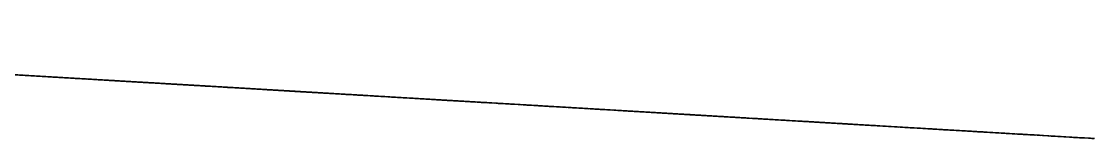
# Model space of a CAD drawing. Extents: x -1732932 to -1731506, y -19081492 to -19081407.
# Drawn here: x -1731820.2 to -1731506.1, y -19081491.6 to -19081457.2 of the extents above; entities that cross this region are included whole.
import ezdxf

# ---------------------------------------------------------------- set-up
doc = ezdxf.new("R2010")
doc.units = 0
for name, color, linetype in [('PDF_Arco Virtual Pluvial', 7, 'Continuous'), ('PDF_Canal', 7, 'Continuous'), ('PDF_Dique', 7, 'Continuous')]:
    doc.layers.add(name, color=color, linetype=linetype)

msp = doc.modelspace()

# ---------------------------------------------------------------- linework, layer by layer
at = {"layer": 'PDF_Arco Virtual Pluvial'}
for p, q in [((-1731817.23, -19081473.14), (-1731816.04, -19081473.21)), ((-1731816.83, -19081473.17), (-1731816.04, -19081473.21)), ((-1731813.25, -19081473.38), (-1731811.46, -19081473.48)), ((-1731811.46, -19081473.48), (-1731810.66, -19081473.53)), ((-1731809.07, -19081473.63), (-1731807.08, -19081473.74)), ((-1731805.68, -19081473.83), (-1731804.69, -19081473.88)), ((-1731804.49, -19081473.9), (-1731802.5, -19081474.01)), ((-1731800.31, -19081474.14), (-1731799.31, -19081474.2)), ((-1731800.11, -19081474.16), (-1731798.31, -19081474.26)), ((-1731795.53, -19081474.43), (-1731793.54, -19081474.55)), ((-1731794.33, -19081474.5), (-1731793.54, -19081474.55)), ((-1731790.35, -19081474.73), (-1731789.35, -19081474.79)), ((-1731788.96, -19081474.82), (-1731788.16, -19081474.86)), ((-1731784.57, -19081475.08), (-1731783.58, -19081475.13)), ((-1731782.98, -19081475.17), (-1731782.19, -19081475.22)), ((-1731779.4, -19081475.38), (-1731778.4, -19081475.44)), ((-1731777.61, -19081475.49), (-1731777.01, -19081475.52)), ((-1731773.62, -19081475.72), (-1731772.63, -19081475.78)), ((-1731771.83, -19081475.83), (-1731771.04, -19081475.88)), ((-1731768.45, -19081476.03), (-1731767.45, -19081476.09)), ((-1731766.46, -19081476.15), (-1731765.66, -19081476.2)), ((-1731762.67, -19081476.37), (-1731761.68, -19081476.43)), ((-1731760.48, -19081476.5), (-1731759.69, -19081476.55)), ((-1731757.5, -19081476.68), (-1731756.5, -19081476.74)), ((-1731755.11, -19081476.82), (-1731754.31, -19081476.87)), ((-1731751.72, -19081477.02), (-1731750.53, -19081477.09)), ((-1731749.13, -19081477.17), (-1731748.34, -19081477.22)), ((-1731746.55, -19081477.33), (-1731745.55, -19081477.39)), ((-1731743.76, -19081477.49), (-1731743.16, -19081477.53)), ((-1731740.77, -19081477.67), (-1731739.78, -19081477.73)), ((-1731737.99, -19081477.84), (-1731737.19, -19081477.88)), ((-1731735.8, -19081477.96), (-1731734.6, -19081478.04)), ((-1731732.61, -19081478.15), (-1731731.61, -19081478.21)), ((-1731730.02, -19081478.31), (-1731728.83, -19081478.38)), ((-1731726.64, -19081478.51), (-1731725.84, -19081478.55)), ((-1731724.85, -19081478.61), (-1731723.65, -19081478.68)), ((-1731721.26, -19081478.83), (-1731720.47, -19081478.87)), ((-1731719.07, -19081478.96), (-1731717.88, -19081479.03)), ((-1731715.49, -19081479.17), (-1731714.49, -19081479.23)), ((-1731713.9, -19081479.26), (-1731712.7, -19081479.33)), ((-1731710.11, -19081479.49), (-1731709.32, -19081479.53)), ((-1731708.12, -19081479.6), (-1731707.13, -19081479.66)), ((-1731704.14, -19081479.84), (-1731703.35, -19081479.89)), ((-1731703.15, -19081479.9), (-1731701.95, -19081479.97)), ((-1731698.77, -19081480.16), (-1731697.97, -19081480.2)), ((-1731697.18, -19081480.25), (-1731696.38, -19081480.3)), ((-1731692.8, -19081480.51), (-1731692, -19081480.56)), ((-1731692, -19081480.56), (-1731691.01, -19081480.62)), ((-1731688.82, -19081480.75), (-1731688.02, -19081480.79)), ((-1731685.83, -19081480.92), (-1731685.23, -19081480.96)), ((-1731683.44, -19081481.07), (-1731682.84, -19081481.1)), ((-1731680.65, -19081481.23), (-1731679.86, -19081481.28)), ((-1731677.67, -19081481.41), (-1731676.67, -19081481.47)), ((-1731674.68, -19081481.58), (-1731673.89, -19081481.63)), ((-1731672.3, -19081481.73), (-1731671.5, -19081481.77)), ((-1731669.31, -19081481.9), (-1731668.51, -19081481.95)), ((-1731666.32, -19081482.08), (-1731665.53, -19081482.13)), ((-1731663.34, -19081482.26), (-1731662.54, -19081482.3)), ((-1731660.95, -19081482.4), (-1731660.15, -19081482.44)), ((-1731658.16, -19081482.56), (-1731657.17, -19081482.62)), ((-1731654.98, -19081482.75), (-1731654.18, -19081482.8)), ((-1731652.19, -19081482.92), (-1731651.4, -19081482.96)), ((-1731649.61, -19081483.07), (-1731649.01, -19081483.1)), ((-1731646.82, -19081483.23), (-1731646.02, -19081483.28)), ((-1731643.83, -19081483.41), (-1731642.84, -19081483.47)), ((-1731640.85, -19081483.59), (-1731640.05, -19081483.63)), ((-1731638.46, -19081483.73), (-1731637.47, -19081483.79)), ((-1731636.87, -19081483.82), (-1731633.88, -19081484)), ((-1731635.48, -19081483.91), (-1731634.68, -19081483.95)), ((-1731635.28, -19081483.92), (-1731632.29, -19081484.09)), ((-1731633.68, -19081484.01), (-1731630.7, -19081484.19)), ((-1731632.29, -19081484.09), (-1731631.69, -19081484.13)), ((-1731632.09, -19081484.11), (-1731629.11, -19081484.28)), ((-1731630.5, -19081484.2), (-1731627.51, -19081484.38)), ((-1731629.5, -19081484.26), (-1731628.91, -19081484.29)), ((-1731628.91, -19081484.29), (-1731626.12, -19081484.46)), ((-1731627.12, -19081484.4), (-1731626.32, -19081484.45)), ((-1731625.92, -19081484.47), (-1731622.94, -19081484.65)), ((-1731624.33, -19081484.57), (-1731623.53, -19081484.61)), ((-1731624.33, -19081484.57), (-1731621.35, -19081484.74)), ((-1731622.74, -19081484.66), (-1731619.75, -19081484.84)), ((-1731621.15, -19081484.75), (-1731620.35, -19081484.8)), ((-1731620.95, -19081484.77), (-1731617.96, -19081484.94)), ((-1731619.55, -19081484.85), (-1731616.57, -19081485.03)), ((-1731618.56, -19081484.91), (-1731617.37, -19081484.98)), ((-1731617.76, -19081484.95), (-1731614.98, -19081485.12)), ((-1731616.17, -19081485.05), (-1731613.19, -19081485.23)), ((-1731615.77, -19081485.07), (-1731614.98, -19081485.12)), ((-1731614.38, -19081485.15), (-1731611.4, -19081485.33)), ((-1731613.78, -19081485.19), (-1731612.19, -19081485.28)), ((-1731612.59, -19081485.26), (-1731609.8, -19081485.43)), ((-1731610.8, -19081485.37), (-1731607.81, -19081485.54)), ((-1731610, -19081485.41), (-1731609.01, -19081485.47)), ((-1731609.21, -19081485.46), (-1731606.22, -19081485.64)), ((-1731608.21, -19081485.52), (-1731606.82, -19081485.6)), ((-1731604.43, -19081485.74), (-1731603.63, -19081485.79)), ((-1731598.46, -19081486.1), (-1731597.86, -19081486.13)), ((-1731593.29, -19081486.4), (-1731592.49, -19081486.45)), ((-1731587.32, -19081486.76), (-1731586.32, -19081486.82)), ((-1731581.95, -19081487.08), (-1731581.15, -19081487.12)), ((-1731575.98, -19081487.43), (-1731575.18, -19081487.48)), ((-1731570.8, -19081487.74), (-1731569.81, -19081487.79)), ((-1731564.64, -19081488.1), (-1731564.04, -19081488.14)), ((-1731559.46, -19081488.41), (-1731558.67, -19081488.45)), ((-1731553.49, -19081488.76), (-1731552.7, -19081488.81)), ((-1731548.12, -19081489.08), (-1731547.33, -19081489.13)), ((-1731542.15, -19081489.43), (-1731541.36, -19081489.48)), ((-1731536.78, -19081489.75), (-1731535.99, -19081489.8)), ((-1731530.81, -19081490.1), (-1731530.02, -19081490.15)), ((-1731530.61, -19081490.11), (-1731529.62, -19081490.17)), ((-1731528.23, -19081490.26), (-1731527.23, -19081490.31)), ((-1731526.44, -19081490.36), (-1731527.23, -19081490.31)), ((-1731524.25, -19081490.49), (-1731523.45, -19081490.54)), ((-1731522.86, -19081490.57), (-1731522.06, -19081490.62)), ((-1731520.47, -19081490.72), (-1731521.26, -19081490.67)), ((-1731518.48, -19081490.83), (-1731517.48, -19081490.89)), ((-1731516.89, -19081490.93), (-1731516.09, -19081490.97)), ((-1731515.1, -19081491.03), (-1731515.89, -19081490.99)), ((-1731513.11, -19081491.15), (-1731512.31, -19081491.2)), ((-1731511.52, -19081491.25), (-1731510.72, -19081491.29)), ((-1731509.33, -19081491.37), (-1731509.93, -19081491.34)), ((-1731506.94, -19081491.52), (-1731506.34, -19081491.55))]:
    msp.add_line(p, q, dxfattribs=at)
for points in [[(-1731816.44, -19081473.19), (-1731952.28, -19081465.14), (-1731955.07, -19081464.98)], [(-1731834.36, -19081472.13), (-1731805.08, -19081473.86), (-1731783.38, -19081475.15), (-1731771.83, -19081475.83), (-1731740.18, -19081477.71), (-1731706.13, -19081479.72), (-1731692, -19081480.56), (-1731676.08, -19081481.5), (-1731636.87, -19081483.82), (-1731614.58, -19081485.14), (-1731584.73, -19081486.91), (-1731549.51, -19081489), (-1731530.02, -19081490.15), (-1731530.02, -19081490.15), (-1731527.23, -19081490.31), (-1731506.15, -19081491.56)], [(-1731607.22, -19081485.58), (-1731618.16, -19081484.93), (-1731697.38, -19081480.24), (-1731750.73, -19081477.08), (-1731791.94, -19081474.64), (-1731816.44, -19081473.19)], [(-1731635.87, -19081483.88), (-1731634.68, -19081483.95), (-1731630.7, -19081484.19), (-1731625.52, -19081484.49), (-1731620.55, -19081484.79), (-1731616.77, -19081485.01), (-1731607.22, -19081485.58), (-1731599.66, -19081486.03), (-1731597.27, -19081486.17), (-1731596.67, -19081486.2), (-1731596.67, -19081486.2), (-1731597.07, -19081486.18), (-1731597.47, -19081486.16)], [(-1731506.15, -19081491.56), (-1731512.11, -19081491.21), (-1731527.23, -19081490.31), (-1731506.15, -19081491.56)]]:
    msp.add_lwpolyline(points, dxfattribs=at)
for points in [[(-1731771.83, -19081475.83), (-1731774.62, -19081475.67), (-1731770.84, -19081475.89)], [(-1731714.49, -19081479.23), (-1731716.88, -19081479.08), (-1731713.3, -19081479.3)], [(-1731634.28, -19081483.98), (-1731631.69, -19081484.13), (-1731630.7, -19081484.19)], [(-1731610, -19081485.41), (-1731612.79, -19081485.25), (-1731609.01, -19081485.47)], [(-1731599.46, -19081486.04), (-1731600.45, -19081485.98), (-1731596.67, -19081486.2)]]:
    msp.add_lwpolyline(points, close=True, dxfattribs=at)
at = {"layer": 'PDF_Canal'}
for p, q in [((-1731669.11, -19081481.91), (-1731668.51, -19081481.95)), ((-1731667.92, -19081481.98), (-1731667.12, -19081482.03)), ((-1731666.72, -19081482.06), (-1731666.52, -19081482.07))]:
    msp.add_line(p, q, dxfattribs=at)
at = {"layer": 'PDF_Dique'}
for p, q in [((-1731815.84, -19081473.22), (-1731804.09, -19081473.92)), ((-1731803.29, -19081473.97), (-1731803.09, -19081473.98)), ((-1731788.76, -19081474.83), (-1731785.97, -19081474.99)), ((-1731780.39, -19081475.32), (-1731766.65, -19081476.14)), ((-1731770.64, -19081475.9), (-1731772.83, -19081475.77)), ((-1731751.52, -19081477.03), (-1731771.43, -19081475.85)), ((-1731769.64, -19081475.96), (-1731769.24, -19081475.98)), ((-1731766.85, -19081476.13), (-1731751.32, -19081477.05)), ((-1731760.28, -19081476.51), (-1731759.29, -19081476.57)), ((-1731754.31, -19081476.87), (-1731752.52, -19081476.97)), ((-1731752.12, -19081477), (-1731735.99, -19081477.95)), ((-1731741.97, -19081477.6), (-1731739.18, -19081477.76)), ((-1731735.2, -19081478), (-1731733.61, -19081478.09)), ((-1731718.08, -19081479.01), (-1731723.05, -19081478.72)), ((-1731710.91, -19081479.44), (-1731702.35, -19081479.95)), ((-1731704.14, -19081479.84), (-1731704.74, -19081479.8)), ((-1731700.96, -19081480.03), (-1731702.15, -19081479.96)), ((-1731697.18, -19081480.25), (-1731700.16, -19081480.08)), ((-1731677.47, -19081481.42), (-1731689.81, -19081480.69)), ((-1731674.09, -19081481.62), (-1731684.04, -19081481.03)), ((-1731660.35, -19081482.43), (-1731678.86, -19081481.34)), ((-1731672.49, -19081481.71), (-1731675.48, -19081481.54)), ((-1731671.5, -19081481.77), (-1731652.19, -19081482.92)), ((-1731664.93, -19081482.16), (-1731649.61, -19081483.07)), ((-1731623.73, -19081484.6), (-1731663.54, -19081482.24)), ((-1731659.36, -19081482.49), (-1731659.76, -19081482.47)), ((-1731630.5, -19081484.2), (-1731657.96, -19081482.57)), ((-1731646.62, -19081483.25), (-1731651.99, -19081482.93)), ((-1731651.4, -19081482.96), (-1731635.87, -19081483.88)), ((-1731646.22, -19081483.27), (-1731645.23, -19081483.33)), ((-1731643.24, -19081483.45), (-1731643.63, -19081483.42)), ((-1731638.46, -19081483.73), (-1731622.94, -19081484.65)), ((-1731608.81, -19081485.48), (-1731636.07, -19081483.87)), ((-1731632.29, -19081484.09), (-1731631.3, -19081484.15)), ((-1731623.53, -19081484.61), (-1731624.73, -19081484.54)), ((-1731624.33, -19081484.57), (-1731609.21, -19081485.46)), ((-1731618.56, -19081484.91), (-1731616.97, -19081485)), ((-1731610.6, -19081485.38), (-1731611, -19081485.36)), ((-1731581.15, -19081487.12), (-1731605.03, -19081485.71)), ((-1731603.63, -19081485.79), (-1731604.03, -19081485.77)), ((-1731602.84, -19081485.84), (-1731603.04, -19081485.83)), ((-1731590.9, -19081486.55), (-1731589.9, -19081486.6)), ((-1731585.73, -19081486.85), (-1731570.6, -19081487.75)), ((-1731584.73, -19081486.91), (-1731583.54, -19081486.98)), ((-1731569.21, -19081487.83), (-1731572.2, -19081487.65)), ((-1731568.61, -19081487.86), (-1731553.29, -19081488.77)), ((-1731563.84, -19081488.15), (-1731563.44, -19081488.17)), ((-1731558.07, -19081488.49), (-1731559.66, -19081488.39)), ((-1731544.94, -19081489.27), (-1731546.73, -19081489.16)), ((-1731539.96, -19081489.56), (-1731525.44, -19081490.42)), ((-1731535.79, -19081489.81), (-1731521.26, -19081490.67)), ((-1731532.4, -19081490.01), (-1731534.2, -19081489.9)), ((-1731527.23, -19081490.31), (-1731506.15, -19081491.56)), ((-1731526.04, -19081490.39), (-1731506.15, -19081491.56)), ((-1731524.45, -19081490.48), (-1731510.12, -19081491.33)), ((-1731516.89, -19081490.93), (-1731518.08, -19081490.86)), ((-1731506.15, -19081491.56), (-1731510.52, -19081491.3)), ((-1731506.74, -19081491.53), (-1731507.34, -19081491.49))]:
    msp.add_line(p, q, dxfattribs=at)
for points in [[(-1731604.03, -19081485.77), (-1731624.73, -19081484.54), (-1731651.99, -19081482.93), (-1731675.48, -19081481.54), (-1731702.15, -19081479.96), (-1731734.6, -19081478.04), (-1731779.8, -19081475.36), (-1731825.79, -19081472.63), (-1731879.57, -19081469.45), (-1731906.26, -19081467.87), (-1731960.25, -19081464.67), (-1731971.8, -19081463.98), (-1731987.55, -19081463.05), (-1732032.38, -19081460.4), (-1732063.27, -19081458.57), (-1732072.64, -19081458.01), (-1732085.99, -19081457.22), (-1732086.19, -19081457.21)], [(-1731749.73, -19081477.14), (-1731793.14, -19081474.57), (-1731828.18, -19081472.49), (-1731865.63, -19081470.28), (-1731910.05, -19081467.64), (-1731946.5, -19081465.48)], [(-1731935.74, -19081466.12), (-1731917.02, -19081467.23), (-1731879.77, -19081469.44), (-1731807.67, -19081473.71)], [(-1731798.71, -19081474.24), (-1731818.23, -19081473.08), (-1731890.92, -19081468.78)], [(-1731506.15, -19081491.56), (-1731577.97, -19081487.31), (-1731643.63, -19081483.42), (-1731697.57, -19081480.23), (-1731751.13, -19081477.06), (-1731804.09, -19081473.92), (-1731811.06, -19081473.51), (-1731867.62, -19081470.16)], [(-1731867.62, -19081470.16), (-1731866.82, -19081470.2), (-1731844.32, -19081471.54), (-1731816.44, -19081473.19)], [(-1731725.84, -19081478.55), (-1731734, -19081478.07), (-1731735.2, -19081478), (-1731772.83, -19081475.77), (-1731863.63, -19081470.39)], [(-1731771.43, -19081475.85), (-1731820.02, -19081472.98), (-1731859.05, -19081470.66), (-1731847.9, -19081471.33), (-1731836.15, -19081472.02), (-1731825.79, -19081472.63), (-1731735.4, -19081477.99)], [(-1731813.65, -19081473.35), (-1731854.07, -19081470.96), (-1731831.77, -19081472.28)], [(-1731769.84, -19081475.95), (-1731778.8, -19081475.42), (-1731848.7, -19081471.28)], [(-1731837.94, -19081471.91), (-1731847.9, -19081471.33), (-1731799.11, -19081474.22), (-1731798.51, -19081474.25)], [(-1731828.38, -19081472.48), (-1731828.18, -19081472.49), (-1731838.34, -19081471.89), (-1731786.37, -19081474.97)], [(-1731737.99, -19081477.84), (-1731836.15, -19081472.02), (-1731824, -19081472.74)], [(-1731756.1, -19081476.76), (-1731826.99, -19081472.56), (-1731824.6, -19081472.71)], [(-1731778, -19081475.47), (-1731803.09, -19081473.98), (-1731826.99, -19081472.56)], [(-1731697.18, -19081480.25), (-1731752.52, -19081476.97), (-1731821.41, -19081472.89), (-1731825.79, -19081472.63)], [(-1731820.62, -19081472.94), (-1731802.1, -19081474.04), (-1731794.53, -19081474.49), (-1731782.98, -19081475.17), (-1731770.04, -19081475.94), (-1731756.1, -19081476.76), (-1731742.17, -19081477.59), (-1731727.83, -19081478.44), (-1731720.86, -19081478.85), (-1731703.55, -19081479.87), (-1731685.83, -19081480.92), (-1731669.11, -19081481.91), (-1731664.53, -19081482.19)], [(-1731774.22, -19081475.69), (-1731813.65, -19081473.35), (-1731786.96, -19081474.93), (-1731779, -19081475.41)], [(-1731723.05, -19081478.72), (-1731735.99, -19081477.95), (-1731751.32, -19081477.05), (-1731766.65, -19081476.14), (-1731785.97, -19081474.99), (-1731811.06, -19081473.51)], [(-1731788.56, -19081474.84), (-1731793.14, -19081474.57), (-1731793.14, -19081474.57)], [(-1731614.38, -19081485.15), (-1731636.07, -19081483.87), (-1731657.96, -19081482.57), (-1731678.86, -19081481.34), (-1731687.42, -19081480.83), (-1731704.74, -19081479.8), (-1731769.24, -19081475.98), (-1731788.56, -19081474.84), (-1731785.97, -19081474.99)], [(-1731785.37, -19081475.03), (-1731779.8, -19081475.36), (-1731776.21, -19081475.57)], [(-1731778.8, -19081475.42), (-1731778, -19081475.47), (-1731759.29, -19081476.57), (-1731736.19, -19081477.94)], [(-1731706.73, -19081479.69), (-1731714.3, -19081479.24), (-1731733.61, -19081478.09), (-1731771.43, -19081475.85), (-1731770.44, -19081475.91)], [(-1731691.4, -19081480.59), (-1731699.56, -19081480.11), (-1731700.16, -19081480.08), (-1731735.4, -19081477.99), (-1731725.84, -19081478.55), (-1731768.85, -19081476.01), (-1731740.97, -19081477.66)], [(-1731747.14, -19081477.29), (-1731749.73, -19081477.14), (-1731750.13, -19081477.12)], [(-1731739.18, -19081477.76), (-1731734.6, -19081478.04), (-1731739.78, -19081477.73)], [(-1731716.68, -19081479.1), (-1731723.05, -19081478.72), (-1731739.18, -19081477.76)], [(-1731696.18, -19081480.31), (-1731695.19, -19081480.37), (-1731736.19, -19081477.94), (-1731736.79, -19081477.91)], [(-1731734.2, -19081478.06), (-1731711.11, -19081479.43), (-1731725.84, -19081478.55)], [(-1731699.76, -19081480.1), (-1731687.22, -19081480.84), (-1731702.35, -19081479.95), (-1731716.68, -19081479.1), (-1731731.81, -19081478.2)], [(-1731725.84, -19081478.55), (-1731659.76, -19081482.47), (-1731670.5, -19081481.83), (-1731697.18, -19081480.25)], [(-1731672.69, -19081481.7), (-1731683.64, -19081481.05), (-1731697.18, -19081480.25), (-1731689.81, -19081480.69), (-1731688.82, -19081480.75)], [(-1731664.33, -19081482.2), (-1731663.54, -19081482.24), (-1731675.48, -19081481.54), (-1731695.19, -19081480.37)], [(-1731684.04, -19081481.03), (-1731690.21, -19081480.66), (-1731692, -19081480.56)], [(-1731675.48, -19081481.54), (-1731677.47, -19081481.42), (-1731664.53, -19081482.19), (-1731662.34, -19081482.31)], [(-1731650.4, -19081483.02), (-1731652.19, -19081482.92), (-1731664.53, -19081482.19), (-1731670.5, -19081481.83)], [(-1731552.7, -19081488.81), (-1731563.44, -19081488.17), (-1731583.54, -19081486.98), (-1731589.9, -19081486.6), (-1731603.04, -19081485.83), (-1731616.97, -19081485), (-1731631.3, -19081484.15), (-1731645.23, -19081483.33), (-1731658.76, -19081482.53), (-1731663.94, -19081482.22)], [(-1731652.19, -19081482.92), (-1731649.61, -19081483.07), (-1731635.87, -19081483.88), (-1731622.94, -19081484.65), (-1731609.21, -19081485.46), (-1731591.89, -19081486.49), (-1731586.52, -19081486.8), (-1731570.6, -19081487.75), (-1731553.29, -19081488.77), (-1731534.99, -19081489.86), (-1731530.02, -19081490.15)], [(-1731643.63, -19081483.42), (-1731576.57, -19081487.39), (-1731537.58, -19081489.7), (-1731506.15, -19081491.56)], [(-1731624.93, -19081484.53), (-1731623.73, -19081484.6), (-1731605.03, -19081485.71), (-1731606.62, -19081485.61)], [(-1731565.63, -19081488.04), (-1731593.69, -19081486.38), (-1731614.38, -19081485.15), (-1731586.92, -19081486.78)], [(-1731612.39, -19081485.27), (-1731611, -19081485.36), (-1731591.89, -19081486.49)], [(-1731608.41, -19081485.51), (-1731603.44, -19081485.8), (-1731602.84, -19081485.84), (-1731597.47, -19081486.16)], [(-1731577.77, -19081487.32), (-1731576.57, -19081487.39), (-1731599.06, -19081486.06)], [(-1731538.97, -19081489.62), (-1731565.63, -19081488.04), (-1731593.69, -19081486.38)], [(-1731581.15, -19081487.12), (-1731581.15, -19081487.12), (-1731576.97, -19081487.37), (-1731558.87, -19081488.44), (-1731558.67, -19081488.45)], [(-1731516.89, -19081490.93), (-1731534.2, -19081489.9), (-1731546.73, -19081489.16), (-1731559.66, -19081488.39), (-1731572.2, -19081487.65), (-1731576.97, -19081487.37)], [(-1731538.57, -19081489.64), (-1731537.58, -19081489.7), (-1731559.26, -19081488.42)], [(-1731542.55, -19081489.41), (-1731553.49, -19081488.76), (-1731544.54, -19081489.29), (-1731538.97, -19081489.62)], [(-1731553.49, -19081488.76), (-1731552.7, -19081488.81), (-1731526.04, -19081490.39), (-1731522.26, -19081490.61)], [(-1731553.1, -19081488.78), (-1731535.79, -19081489.81), (-1731510.12, -19081491.33)], [(-1731550.91, -19081488.91), (-1731534.99, -19081489.86), (-1731532.21, -19081490.02)], [(-1731541.76, -19081489.45), (-1731538.97, -19081489.62), (-1731511.32, -19081491.26), (-1731506.15, -19081491.56)], [(-1731506.15, -19081491.56), (-1731510.12, -19081491.33), (-1731525.44, -19081490.42), (-1731530.02, -19081490.15)], [(-1731506.15, -19081491.56), (-1731521.26, -19081490.67), (-1731506.15, -19081491.56)], [(-1731518.08, -19081490.86), (-1731507.34, -19081491.49), (-1731506.15, -19081491.56)]]:
    msp.add_lwpolyline(points, dxfattribs=at)
for points in [[(-1731817.23, -19081473.14), (-1731819.42, -19081473.01), (-1731816.63, -19081473.18)], [(-1731814.05, -19081473.33), (-1731816.44, -19081473.19), (-1731813.45, -19081473.37)], [(-1731812.65, -19081473.41), (-1731815.04, -19081473.27), (-1731812.05, -19081473.45)], [(-1731811.46, -19081473.48), (-1731813.65, -19081473.35), (-1731810.86, -19081473.52)], [(-1731813.05, -19081473.39), (-1731811.06, -19081473.51), (-1731810.26, -19081473.55)], [(-1731809.66, -19081473.59), (-1731812.05, -19081473.45), (-1731809.07, -19081473.63)], [(-1731810.46, -19081473.54), (-1731808.67, -19081473.65), (-1731811.66, -19081473.47)], [(-1731807.47, -19081473.72), (-1731809.66, -19081473.59), (-1731806.68, -19081473.77)], [(-1731808.87, -19081473.64), (-1731807.67, -19081473.71), (-1731805.88, -19081473.81)], [(-1731801.7, -19081474.06), (-1731804.09, -19081473.92), (-1731801.1, -19081474.1)], [(-1731798.31, -19081474.26), (-1731800.7, -19081474.12), (-1731801.3, -19081474.09)], [(-1731800.11, -19081474.16), (-1731797.72, -19081474.3), (-1731797.12, -19081474.33)], [(-1731796.52, -19081474.37), (-1731799.71, -19081474.18), (-1731798.11, -19081474.27)], [(-1731794.73, -19081474.47), (-1731797.12, -19081474.33), (-1731793.93, -19081474.52)], [(-1731792.94, -19081474.58), (-1731795.33, -19081474.44), (-1731792.34, -19081474.62)], [(-1731790.55, -19081474.72), (-1731792.94, -19081474.58), (-1731789.95, -19081474.76)], [(-1731789.55, -19081474.78), (-1731791.94, -19081474.64), (-1731788.96, -19081474.82)], [(-1731788.96, -19081474.82), (-1731791.74, -19081474.65), (-1731790.35, -19081474.73)], [(-1731790.75, -19081474.71), (-1731788.36, -19081474.85), (-1731787.76, -19081474.89)], [(-1731788.96, -19081474.82), (-1731787.16, -19081474.92), (-1731785.97, -19081474.99)], [(-1731788.36, -19081474.85), (-1731785.97, -19081474.99), (-1731788.96, -19081474.82)], [(-1731786.17, -19081474.98), (-1731788.56, -19081474.84), (-1731785.57, -19081475.02)], [(-1731785.97, -19081474.99), (-1731788.36, -19081474.85), (-1731785.37, -19081475.03)], [(-1731784.38, -19081475.09), (-1731781.39, -19081475.26), (-1731783.18, -19081475.16)], [(-1731780.99, -19081475.29), (-1731783.98, -19081475.11), (-1731782.78, -19081475.18)], [(-1731779.6, -19081475.37), (-1731781.99, -19081475.23), (-1731779, -19081475.41)], [(-1731780, -19081475.35), (-1731778, -19081475.47), (-1731777.01, -19081475.52)], [(-1731778.2, -19081475.45), (-1731780, -19081475.35), (-1731777.01, -19081475.52)], [(-1731778.6, -19081475.43), (-1731778.8, -19081475.42), (-1731775.81, -19081475.59)], [(-1731776.81, -19081475.54), (-1731778.8, -19081475.42), (-1731775.81, -19081475.59)], [(-1731778.2, -19081475.45), (-1731776.21, -19081475.57), (-1731775.22, -19081475.63)], [(-1731774.42, -19081475.68), (-1731776.41, -19081475.56), (-1731777.41, -19081475.5)], [(-1731774.22, -19081475.69), (-1731772.43, -19081475.8), (-1731775.22, -19081475.63)], [(-1731774.02, -19081475.7), (-1731775.22, -19081475.63), (-1731772.43, -19081475.8)], [(-1731770.24, -19081475.93), (-1731772.63, -19081475.78), (-1731769.64, -19081475.96)], [(-1731767.65, -19081476.08), (-1731770.04, -19081475.94), (-1731767.05, -19081476.11)], [(-1731764.86, -19081476.24), (-1731762.67, -19081476.37), (-1731761.88, -19081476.42)], [(-1731759.69, -19081476.55), (-1731761.68, -19081476.43), (-1731762.67, -19081476.37)], [(-1731759.89, -19081476.54), (-1731757.89, -19081476.66), (-1731760.68, -19081476.49)], [(-1731757.1, -19081476.7), (-1731759.29, -19081476.57), (-1731760.08, -19081476.53)], [(-1731756.3, -19081476.75), (-1731758.49, -19081476.62), (-1731755.31, -19081476.81)], [(-1731753.12, -19081476.94), (-1731755.11, -19081476.82), (-1731756.1, -19081476.76)], [(-1731753.12, -19081476.94), (-1731755.31, -19081476.81), (-1731752.32, -19081476.99)], [(-1731751.52, -19081477.03), (-1731753.91, -19081476.89), (-1731750.93, -19081477.07)], [(-1731750.93, -19081477.07), (-1731748.94, -19081477.19), (-1731747.94, -19081477.25)], [(-1731746.35, -19081477.34), (-1731749.13, -19081477.17), (-1731748.94, -19081477.19)], [(-1731748.34, -19081477.22), (-1731745.95, -19081477.36), (-1731748.94, -19081477.19)], [(-1731746.55, -19081477.33), (-1731748.94, -19081477.19), (-1731745.95, -19081477.36)], [(-1731744.75, -19081477.43), (-1731742.96, -19081477.54), (-1731745.95, -19081477.36)], [(-1731741.97, -19081477.6), (-1731743.96, -19081477.48), (-1731744.95, -19081477.42)], [(-1731739.98, -19081477.72), (-1731739.78, -19081477.73), (-1731742.56, -19081477.56)], [(-1731738.58, -19081477.8), (-1731735.99, -19081477.95), (-1731736.19, -19081477.94)], [(-1731738.58, -19081477.8), (-1731735.8, -19081477.96), (-1731737.79, -19081477.85)], [(-1731735.8, -19081477.96), (-1731738.18, -19081477.82), (-1731735.4, -19081477.99)], [(-1731738.18, -19081477.82), (-1731736.19, -19081477.94), (-1731735.2, -19081478)], [(-1731736.79, -19081477.91), (-1731734.8, -19081478.02), (-1731734, -19081478.07)], [(-1731736.19, -19081477.94), (-1731734, -19081478.07), (-1731733.21, -19081478.12)], [(-1731732.21, -19081478.18), (-1731729.82, -19081478.32), (-1731732.81, -19081478.14)], [(-1731728.83, -19081478.38), (-1731731.02, -19081478.25), (-1731731.81, -19081478.2)], [(-1731728.83, -19081478.38), (-1731731.02, -19081478.25), (-1731728.03, -19081478.42)], [(-1731727.63, -19081478.45), (-1731729.82, -19081478.32), (-1731730.62, -19081478.27)], [(-1731725.24, -19081478.59), (-1731723.05, -19081478.72), (-1731726.04, -19081478.54)], [(-1731723.65, -19081478.68), (-1731726.04, -19081478.54), (-1731723.05, -19081478.72)], [(-1731726.04, -19081478.54), (-1731724.05, -19081478.66), (-1731723.05, -19081478.72)], [(-1731723.65, -19081478.68), (-1731725.44, -19081478.58), (-1731722.46, -19081478.75)], [(-1731722.06, -19081478.78), (-1731724.45, -19081478.64), (-1731725.05, -19081478.6)], [(-1731723.65, -19081478.68), (-1731721.26, -19081478.83), (-1731724.25, -19081478.65)], [(-1731718.87, -19081478.97), (-1731721.86, -19081478.79), (-1731720.07, -19081478.9)], [(-1731717.88, -19081479.03), (-1731720.27, -19081478.88), (-1731720.86, -19081478.85)], [(-1731717.28, -19081479.06), (-1731719.67, -19081478.92), (-1731716.68, -19081479.1)], [(-1731716.68, -19081479.1), (-1731718.87, -19081478.97), (-1731719.67, -19081478.92)], [(-1731716.88, -19081479.08), (-1731719.07, -19081478.96), (-1731716.09, -19081479.13)], [(-1731714.89, -19081479.2), (-1731717.08, -19081479.07), (-1731713.9, -19081479.26)], [(-1731713.9, -19081479.26), (-1731711.91, -19081479.38), (-1731711.11, -19081479.43)], [(-1731710.71, -19081479.45), (-1731711.31, -19081479.42), (-1731708.32, -19081479.59)], [(-1731707.73, -19081479.63), (-1731709.92, -19081479.5), (-1731710.71, -19081479.45)], [(-1731705.54, -19081479.76), (-1731706.13, -19081479.72), (-1731708.52, -19081479.58)], [(-1731702.75, -19081479.92), (-1731701.75, -19081479.98), (-1731699.76, -19081480.1)], [(-1731701.16, -19081480.02), (-1731700.16, -19081480.08), (-1731698.17, -19081480.19)], [(-1731696.98, -19081480.26), (-1731699.17, -19081480.13), (-1731699.56, -19081480.11)], [(-1731694.19, -19081480.43), (-1731697.18, -19081480.25), (-1731695.58, -19081480.35)], [(-1731696.58, -19081480.29), (-1731694.39, -19081480.42), (-1731693.59, -19081480.46)], [(-1731694.39, -19081480.42), (-1731696.58, -19081480.29), (-1731693.79, -19081480.45)], [(-1731693, -19081480.5), (-1731694.99, -19081480.38), (-1731695.98, -19081480.32)], [(-1731694.59, -19081480.41), (-1731692.2, -19081480.55), (-1731695.19, -19081480.37)], [(-1731693.79, -19081480.45), (-1731691.4, -19081480.59), (-1731694.59, -19081480.41)], [(-1731692.8, -19081480.51), (-1731694.59, -19081480.41), (-1731691.6, -19081480.58)], [(-1731689.21, -19081480.72), (-1731691.8, -19081480.57), (-1731692, -19081480.56)], [(-1731688.62, -19081480.76), (-1731690.81, -19081480.63), (-1731691.6, -19081480.58)], [(-1731687.82, -19081480.81), (-1731690.01, -19081480.68), (-1731686.83, -19081480.87)], [(-1731685.23, -19081480.96), (-1731687.62, -19081480.82), (-1731687.82, -19081480.81)], [(-1731684.44, -19081481.01), (-1731686.83, -19081480.87), (-1731683.84, -19081481.04)], [(-1731685.03, -19081480.97), (-1731682.65, -19081481.11), (-1731685.63, -19081480.94)], [(-1731681.85, -19081481.16), (-1731684.04, -19081481.03), (-1731684.83, -19081480.98)], [(-1731681.25, -19081481.2), (-1731684.04, -19081481.03), (-1731683.44, -19081481.07)], [(-1731677.07, -19081481.44), (-1731679.46, -19081481.3), (-1731680.06, -19081481.27)], [(-1731676.47, -19081481.48), (-1731678.47, -19081481.36), (-1731679.46, -19081481.3)], [(-1731679.26, -19081481.31), (-1731677.07, -19081481.44), (-1731676.28, -19081481.49)], [(-1731674.88, -19081481.57), (-1731674.68, -19081481.58), (-1731672.1, -19081481.74)], [(-1731669.11, -19081481.91), (-1731671.3, -19081481.78), (-1731672.1, -19081481.74)], [(-1731669.91, -19081481.87), (-1731671.7, -19081481.76), (-1731668.71, -19081481.94)], [(-1731668.51, -19081481.95), (-1731670.9, -19081481.81), (-1731667.92, -19081481.98)], [(-1731670.3, -19081481.84), (-1731670.3, -19081481.84), (-1731667.52, -19081482.01)], [(-1731666.72, -19081482.06), (-1731668.71, -19081481.94), (-1731669.71, -19081481.88)], [(-1731667.12, -19081482.03), (-1731666.72, -19081482.06), (-1731669.51, -19081481.89)], [(-1731668.51, -19081481.95), (-1731666.52, -19081482.07), (-1731665.73, -19081482.11)], [(-1731663.34, -19081482.26), (-1731665.53, -19081482.13), (-1731666.32, -19081482.08)], [(-1731665.73, -19081482.11), (-1731663.54, -19081482.24), (-1731662.74, -19081482.29)], [(-1731662.74, -19081482.29), (-1731665.13, -19081482.15), (-1731662.14, -19081482.33)], [(-1731662.94, -19081482.28), (-1731660.55, -19081482.42), (-1731663.34, -19081482.26)], [(-1731659.56, -19081482.48), (-1731661.55, -19081482.36), (-1731662.54, -19081482.3)], [(-1731660.95, -19081482.4), (-1731659.76, -19081482.47), (-1731657.96, -19081482.57)], [(-1731656.57, -19081482.66), (-1731658.56, -19081482.54), (-1731659.36, -19081482.49)], [(-1731658.36, -19081482.55), (-1731655.97, -19081482.69), (-1731658.96, -19081482.52)], [(-1731650.2, -19081483.03), (-1731652.19, -19081482.92), (-1731652.99, -19081482.87)], [(-1731652.39, -19081482.9), (-1731650.8, -19081483), (-1731649.61, -19081483.07)], [(-1731649.61, -19081483.07), (-1731650.2, -19081483.03), (-1731647.22, -19081483.21)], [(-1731645.23, -19081483.33), (-1731647.22, -19081483.21), (-1731648.21, -19081483.15)], [(-1731643.24, -19081483.45), (-1731645.63, -19081483.3), (-1731642.64, -19081483.48)], [(-1731644.83, -19081483.35), (-1731642.44, -19081483.49), (-1731645.43, -19081483.32)], [(-1731642.64, -19081483.48), (-1731645.03, -19081483.34), (-1731642.04, -19081483.52)], [(-1731644.63, -19081483.36), (-1731642.64, -19081483.48), (-1731641.64, -19081483.54)], [(-1731637.47, -19081483.79), (-1731639.85, -19081483.65), (-1731636.87, -19081483.82)], [(-1731636.27, -19081483.86), (-1731638.46, -19081483.73), (-1731639.26, -19081483.68)], [(-1731631.89, -19081484.12), (-1731629.5, -19081484.26), (-1731632.29, -19081484.09)], [(-1731631.3, -19081484.15), (-1731629.11, -19081484.28), (-1731628.31, -19081484.33)], [(-1731626.32, -19081484.45), (-1731623.73, -19081484.6), (-1731623.73, -19081484.6)], [(-1731623.34, -19081484.62), (-1731625.52, -19081484.49), (-1731626.32, -19081484.45)], [(-1731625.33, -19081484.51), (-1731624.33, -19081484.57), (-1731622.34, -19081484.68)], [(-1731622.14, -19081484.7), (-1731624.53, -19081484.55), (-1731625.13, -19081484.52)], [(-1731621.35, -19081484.74), (-1731623.73, -19081484.6), (-1731620.95, -19081484.77)], [(-1731617.76, -19081484.95), (-1731615.38, -19081485.1), (-1731618.36, -19081484.92)], [(-1731617.76, -19081484.95), (-1731615.77, -19081485.07), (-1731614.78, -19081485.13)], [(-1731613.39, -19081485.21), (-1731615.77, -19081485.07), (-1731612.79, -19081485.25)], [(-1731613.78, -19081485.19), (-1731615.57, -19081485.08), (-1731612.59, -19081485.26)], [(-1731610.6, -19081485.38), (-1731611.4, -19081485.33), (-1731613.39, -19081485.21)], [(-1731612.19, -19081485.28), (-1731611, -19081485.36), (-1731609.21, -19081485.46)], [(-1731610, -19081485.41), (-1731611.99, -19081485.3), (-1731609.21, -19081485.46)], [(-1731608.21, -19081485.52), (-1731610.4, -19081485.39), (-1731611.2, -19081485.34)], [(-1731608.41, -19081485.51), (-1731611, -19081485.36), (-1731610.2, -19081485.4)], [(-1731607.81, -19081485.54), (-1731605.43, -19081485.69), (-1731605.23, -19081485.7)], [(-1731607.81, -19081485.54), (-1731605.43, -19081485.69), (-1731604.83, -19081485.72)], [(-1731602.24, -19081485.87), (-1731604.23, -19081485.76), (-1731605.23, -19081485.7)], [(-1731602.44, -19081485.86), (-1731600.25, -19081485.99), (-1731603.04, -19081485.83)], [(-1731602.44, -19081485.86), (-1731600.05, -19081486), (-1731599.46, -19081486.04)], [(-1731602.44, -19081485.86), (-1731600.05, -19081486), (-1731599.46, -19081486.04)], [(-1731599.66, -19081486.03), (-1731601.84, -19081485.9), (-1731599.06, -19081486.06)], [(-1731594.48, -19081486.33), (-1731596.67, -19081486.2), (-1731597.47, -19081486.16)], [(-1731592.09, -19081486.47), (-1731594.48, -19081486.33), (-1731591.5, -19081486.51)], [(-1731591.1, -19081486.53), (-1731588.71, -19081486.67), (-1731588.11, -19081486.71)], [(-1731588.11, -19081486.71), (-1731586.92, -19081486.78), (-1731589.9, -19081486.6)], [(-1731584.93, -19081486.9), (-1731586.92, -19081486.78), (-1731587.91, -19081486.72)], [(-1731582.54, -19081487.04), (-1731581.15, -19081487.12), (-1731579.56, -19081487.22)], [(-1731578.56, -19081487.28), (-1731580.95, -19081487.13), (-1731577.97, -19081487.31)], [(-1731577.77, -19081487.32), (-1731580.15, -19081487.18), (-1731580.55, -19081487.16)], [(-1731577.97, -19081487.31), (-1731580.35, -19081487.17), (-1731577.37, -19081487.35)], [(-1731580.35, -19081487.17), (-1731578.36, -19081487.29), (-1731577.37, -19081487.35)], [(-1731579.36, -19081487.23), (-1731576.97, -19081487.37), (-1731579.96, -19081487.19)], [(-1731572.59, -19081487.63), (-1731574.98, -19081487.49), (-1731575.58, -19081487.45)], [(-1731571.8, -19081487.68), (-1731573.79, -19081487.56), (-1731574.78, -19081487.5)], [(-1731570.21, -19081487.77), (-1731572, -19081487.66), (-1731569.01, -19081487.84)], [(-1731566.43, -19081487.99), (-1731569.21, -19081487.83), (-1731566.43, -19081487.99)], [(-1731564.04, -19081488.14), (-1731566.43, -19081487.99), (-1731567.02, -19081487.96)], [(-1731563.84, -19081488.15), (-1731561.65, -19081488.28), (-1731560.85, -19081488.32)], [(-1731562.25, -19081488.24), (-1731559.66, -19081488.39), (-1731562.45, -19081488.23)], [(-1731560.06, -19081488.37), (-1731558.67, -19081488.45), (-1731557.07, -19081488.55)], [(-1731556.28, -19081488.59), (-1731558.87, -19081488.44), (-1731558.67, -19081488.45)], [(-1731555.09, -19081488.67), (-1731558.07, -19081488.49), (-1731557.47, -19081488.52)], [(-1731551.5, -19081488.88), (-1731553.69, -19081488.75), (-1731554.49, -19081488.7)], [(-1731551.3, -19081488.89), (-1731553.69, -19081488.75), (-1731550.71, -19081488.92)], [(-1731550.91, -19081488.91), (-1731547.92, -19081489.09), (-1731549.12, -19081489.02)], [(-1731548.52, -19081489.05), (-1731547.33, -19081489.13), (-1731550.31, -19081488.95)], [(-1731547.33, -19081489.13), (-1731549.12, -19081489.02), (-1731546.13, -19081489.2)], [(-1731546.33, -19081489.18), (-1731543.94, -19081489.33), (-1731543.35, -19081489.36)], [(-1731546.13, -19081489.2), (-1731543.74, -19081489.34), (-1731543.15, -19081489.37)], [(-1731544.14, -19081489.31), (-1731541.56, -19081489.47), (-1731544.34, -19081489.3)], [(-1731543.74, -19081489.34), (-1731541.16, -19081489.49), (-1731540.96, -19081489.5)], [(-1731541.36, -19081489.48), (-1731543.15, -19081489.37), (-1731540.16, -19081489.55)], [(-1731541.56, -19081489.47), (-1731539.17, -19081489.61), (-1731542.15, -19081489.43)], [(-1731538.77, -19081489.63), (-1731540.96, -19081489.5), (-1731541.76, -19081489.45)], [(-1731537.58, -19081489.7), (-1731540.36, -19081489.54), (-1731539.17, -19081489.61)], [(-1731533.4, -19081489.95), (-1731531.61, -19081490.06), (-1731534.59, -19081489.88)], [(-1731534.39, -19081489.89), (-1731532.01, -19081490.03), (-1731531.41, -19081490.07)], [(-1731531.81, -19081490.04), (-1731534.39, -19081489.89), (-1731533.4, -19081489.95)], [(-1731530.22, -19081490.14), (-1731528.23, -19081490.26), (-1731527.23, -19081490.31)], [(-1731526.04, -19081490.39), (-1731528.23, -19081490.26), (-1731529.02, -19081490.21)], [(-1731526.64, -19081490.35), (-1731523.85, -19081490.51), (-1731526.64, -19081490.35)], [(-1731525.04, -19081490.44), (-1731526.64, -19081490.35), (-1731523.65, -19081490.53)], [(-1731522.06, -19081490.62), (-1731525.04, -19081490.44), (-1731523.85, -19081490.51)], [(-1731522.26, -19081490.61), (-1731524.05, -19081490.5), (-1731521.07, -19081490.68)], [(-1731516.09, -19081490.97), (-1731518.08, -19081490.86), (-1731519.08, -19081490.8)], [(-1731517.88, -19081490.87), (-1731516.29, -19081490.96), (-1731519.08, -19081490.8)], [(-1731516.29, -19081490.96), (-1731518.88, -19081490.81), (-1731518.48, -19081490.83)], [(-1731515.1, -19081491.03), (-1731513.11, -19081491.15), (-1731512.31, -19081491.2)], [(-1731514.7, -19081491.06), (-1731512.31, -19081491.2), (-1731511.72, -19081491.23)], [(-1731509.13, -19081491.39), (-1731511.91, -19081491.22), (-1731510.52, -19081491.3)], [(-1731507.34, -19081491.49), (-1731509.33, -19081491.37), (-1731506.54, -19081491.54)]]:
    msp.add_lwpolyline(points, close=True, dxfattribs=at)

doc.saveas('drawing.dxf')
